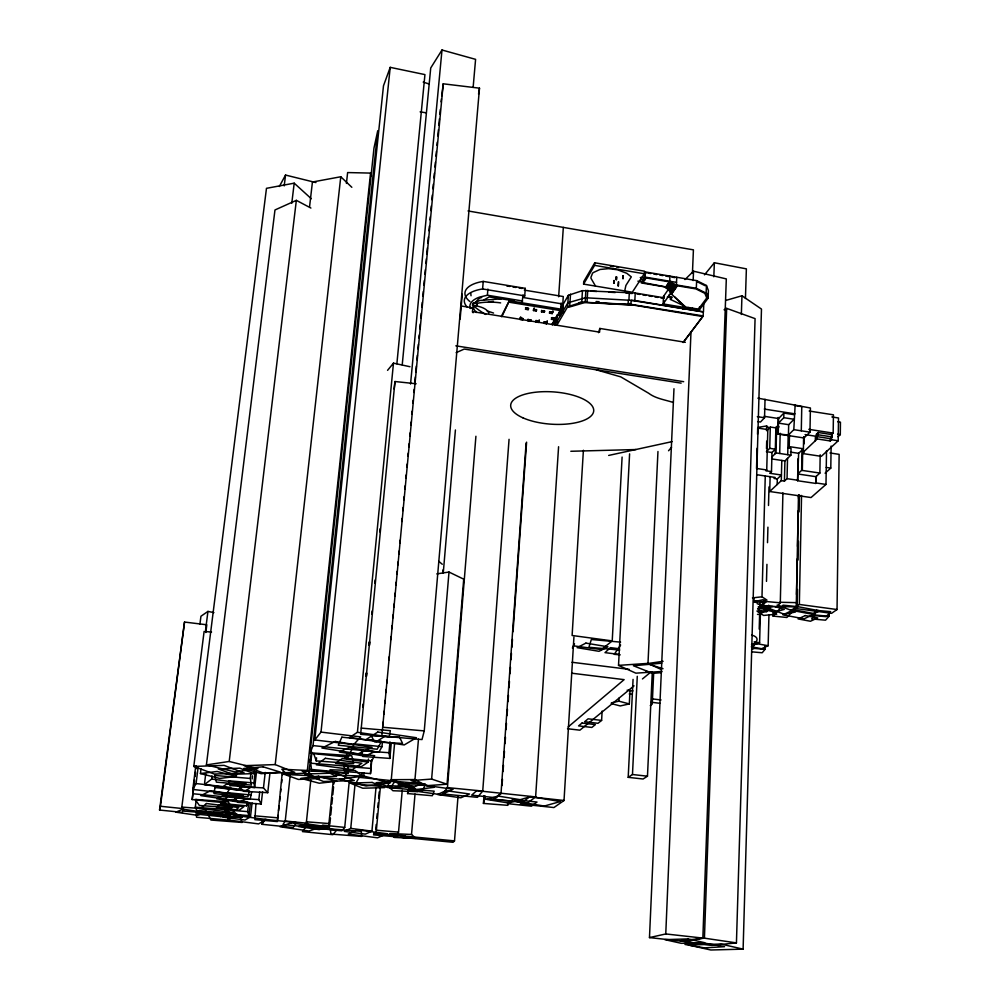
<?xml version="1.0" encoding="UTF-8"?>
<svg xmlns="http://www.w3.org/2000/svg" width="1000" height="1000" viewBox="0 0 1000 1000"><rect width="100%" height="100%" fill="white"/><g stroke="black" fill="none" stroke-linecap="round" stroke-linejoin="round"><path stroke-width="1.5" d="M473.35 302.85L472.488 305.025C478.663 306.413 486.138 307.475 488.875 313.012M832.175 434L832.138 436.938L830.288 438.663L816.375 436.525L816.413 434.237L818.238 432.5L831.6 434.562L833.162 433.1L833.438 414.825L809.15 411.025M803.65 436.712L803.337 452.137L804.013 452.238L802.65 453.537L821.312 456.35L838.2 440.788L838.512 417.987L831.875 416.95M837.038 609.525L799.338 604.45L794.112 608.288L831.562 613.325L837.038 609.525L839.137 454.363L829.975 452.962M838.012 436.737L840.288 434.637L840.45 422.175L837.75 421.763M770.125 476.5L769.725 491.512L811.05 497.55L825.987 484.425L826.525 450.85M803.337 452.137L817.212 438.95L830.25 440.95L830.288 438.663M825.088 473.212L830.788 468.113L831.125 446.05M830.25 440.95L831.525 439.762L831.625 433.075M829.038 616.287L815.037 615.013L811.65 618.925L825.55 620.188L829.038 616.287L829.087 613.188M815.325 440.75L815.413 436.188L805.075 434.6M798.05 458.762L797.588 480.737L815.763 483.425L815.888 476.675L819.875 473.088L820.188 454.787M815.763 483.425L816.375 476.225M817.212 438.95L817.25 436.662M816.375 436.525L818.188 434.787L818.238 432.5M778.162 417.425L777.75 433.95L803.962 437.962L809.963 432.15L810.413 408L757.887 398.162M797.588 480.737L798.637 453.325L803.413 448.762L789.225 446.613L787.875 447.925L791.038 448.413L790.888 455.163L784.912 460.9L784.438 481.1L781.3 480.637L769.725 491.512M775.913 606.438L796.25 606.912L798.487 494.938M796.5 594.5L797.25 558.825M797.513 546.425L798.25 510.75M798.512 498.338L798.575 495.238M773.15 612.975L773.075 616.087L786.9 617.475L797.138 606.587L797.5 589.513M798.1 560.025L798.487 541.4M799.1 511.9L799.463 494.825M801.287 430.812L801.775 406.65L794.45 405.387M815.888 476.675L797.725 473.975L801.637 470.337L802.05 450.062M799.338 604.45L801.55 495.462M802.312 470.45L802.738 449.325M804.175 443.812L804.325 436.812M787.725 454.688L788.188 434.475M777.75 433.95L788.438 435.012L788.675 424.688L794.05 419.275L783.787 417.688L778.5 423.125L788.675 424.688M788.8 447.025L789.075 435.062M789.225 446.613L789.5 434.875M788.438 435.012L793.812 429.663L795.163 404.65M779.688 453.462L780.175 433.25M781.3 480.637L781.787 460.438M783.787 417.688L783.9 413.075L794.15 414.675M762.95 602.487L762.862 605.6L777.087 606.9L780.3 602.812L782.913 492.9M784.438 481.1L787.05 478.663L787.525 458.387M766.488 581.375L766.938 564.338M767.513 542.663L767.925 527.175M768.5 505.487L768.988 486.912M752.05 651.862L762.188 652.763L765.025 649.338L765.1 646.237M777.163 484.525L777.3 478.925L781.425 475.012L769.762 473.288L771.488 471.613L771.988 452.5L775.325 449.175L769.737 448.338L766.425 451.662L771.988 452.5M751.287 646.85L761.6 648.713L768.15 645.725L768.95 614.712M775.212 453.688L775.888 427.337L776.663 426.538L779.112 426.912M771.862 456.987L776 452.912L776.663 426.538M778.238 433.45L778.612 418.537L783.9 413.075M757.638 421.587L760.487 422.025L764.538 417.762L765.037 399.288M759.212 629.125L759.638 613.638M768.15 645.725L756.312 643.575L751.95 645.6L759.6 642.775L760.413 613.25M766.963 600.087L761.988 596.812L765.275 475.675M766.5 430.637L766.625 425.975L758.025 427.375M766.5 448.638L766.712 441.062M771.488 471.613L765.9 470.788L766.737 469.975L767.812 429.6L757.7 428.05L757.525 434.263M769.737 448.338L770.3 427.038L775.875 427.887M370.65 768.438L344.263 766.287L344.462 771.488L370.5 773.6L371.388 760.675M757.113 448.25L756.538 468.462L766.737 469.975M743.112 949.137L720.9 944.05L688.413 945L710.825 950L743.112 949.137L761.475 309.075L741.963 295.775L725.9 300.4M736.438 942.887L704.425 938.175L680.2 940.775L711.912 945.387L736.438 942.887L755.075 318.625L726.663 308.363L724.075 309.788M741.35 314.475L741.963 295.775M745.438 298.475L746.375 268.863L714.35 262.75L704.5 274.85M673.975 388.738L649.475 937.588L685.962 941.612L702.862 938.088L726.312 278.913L693.538 271.2L684.987 279.562M704.425 938.175L726.663 308.363M713.825 276.788L714.35 262.75M703.162 315.9L703.312 311.887L631.163 300.338L630.95 304.375L703.162 315.9L683.138 342.537L702.812 316.55L628.1 304.212L628.312 300.175M703.75 304.4L703.45 311.913L634.837 300.55L585.4 297.762L567.875 302.787L555 324.9L555.5 317.562M668.312 289.462L663.512 296.4L663.15 303.938L699.338 309.938L708.112 298.175L706.137 293.137L706.438 285.5L696.637 280.625L645.375 271.95L644.388 278.188M669.038 295L671.3 293.8L684.7 306.863L698.438 309.15L706.775 297.962L706.95 293.387M708.112 298.175L708.413 290.575L706.438 285.5M706.137 293.137L696.312 288.3L696.637 280.625M699.338 309.938L699.463 306.938M692.45 272.875L693.413 249.85L468.025 210.95M649.475 937.588L665.763 933.95L690.987 332.025M693.15 280.562L693.538 271.2M683.162 306.163L683.025 309.175L684.725 306.212L674.663 296.9M669.712 281.238L669.95 276.112M671.688 293.863L668.812 290.075L673.325 283.55L671.975 283.325L667.8 289.363L668.812 290.075M633.062 679.388L628.2 777.337L643.088 779L647.475 776.2L652.3 671.888M670.625 282.712L669.287 282.1L665.788 287.175L666.8 288.275L670.625 282.712L671.975 283.325M684.725 306.212L670.462 299.438L670.575 296.925M653.675 673.025L652.237 704.1L650.275 705.6M668.8 290.462L673.325 283.55M673.312 283.938L677.337 285.775L671.275 294.462M676.75 277.262L676.4 284.95L696.312 288.3M664.075 304.1L664.225 301.075M661.125 669.438L647.987 663.388L657.962 451.5M665.788 287.175L669.287 281.837L646.075 277.938L642.638 283.163M667.8 289.363L671.988 282.938M628.2 777.337L632.475 774.513L637.275 676.312M644.325 273.762L644.463 271.188L594.763 262.775L583.75 281.562L583.587 284.113L632.312 292.225L644.325 273.762L594.612 265.375L583.587 284.113M663.15 303.938L670.362 293.612L670.475 291.075L664.375 286.812L641.275 282.938L645.113 277.087L645.375 271.95M611.325 703.6L620.225 705.938L629.325 703.925L629.95 691.462M634.837 300.55L635.237 293L582.463 290.65L568.375 295.3L562.962 304.662L562.463 312.087M662 671.45L635.862 673.162L618.525 665.375L629.6 453.85M611.35 702.875L618.913 701.175L619.075 698.075M628.913 300.212L629.312 292.663M630.288 304.962L629.725 303.438L630.35 303.7M573.488 645.825L601.475 649.575L612.225 640.9L622.1 457.05M617.987 285.912L618.312 281.9M618.4 285.988L618.725 281.962M623.275 275.887L623.013 278.65L622.863 275.825M623.013 278.65L623.162 276.075M601.613 720.4L588.125 718.825L584.612 721.737L598 723.3L601.613 720.4L602.125 711.05M613.7 283.238L613.962 280.487M614.113 283.3L614.375 280.562M616.663 276.875L616.4 279.637L616.138 276.988M615.988 279.562L616.25 276.812M616.4 279.637L616.55 277.062M598.55 332.663L599.825 328.438L685.362 342.287M599.825 328.438L599.6 332.137L472.475 311.613L472.788 307.875L460.7 305.912M583.4 450.275L572.112 635.487L612.225 640.9M594.612 265.375L594.763 262.775M564.025 800.487L529.7 796.775L520.288 803.95L553.925 807.55L564.025 800.487L573.925 637.125M557.013 324.925L567.612 306.8L581.737 302.213L582.463 290.65M568.375 295.3L567.612 306.8L568.85 307.2L585.163 302.438L585.875 290.212M587.038 301.887L587.762 290.325M562.55 312.438L563.062 304.662M526.112 443.1L501.037 793.162L493.7 799.212L527.7 802.862L535.625 796.912L558.587 446.737M569.763 305.65L570.513 294.137M552.388 324.938L555.375 318.463L551.4 317.825M555.325 324.35L555.825 317.013M555.275 319.95L551.3 319.312L552.263 317.625L556.25 318.275L560.05 310.4M557.1 314.8L556.6 322.15L557.913 322.35M558.65 296.775L563.325 227.4M556.25 318.275L560.688 310.625L561.188 303.012M562 312.913L562.312 308.288L560.988 308.075L560.5 315.475L559.175 315.25L561.138 311.875L563.787 312.3M560.625 307.725L562.775 304.012L563.275 296.537L524.35 290.125L525.275 288.35L483.225 281.413A33.275 14.775 4.9 0 0 469.925 301.562M546.438 323.7L547.175 321.1L546.438 323.7L543.8 323.275L543.9 321.788L546.538 322.212M549.525 313.163L549.637 311.675L552.3 312.113L552.95 310.963L552.2 313.6L549.525 313.163L550.175 312.025L552.85 312.462M552.2 313.6L552.3 312.113M533.575 309.062L533.475 310.55L536.15 310.988L536.263 309.5M535.862 321.987L535.975 320.513L538.612 320.938L538.513 322.413L535.862 321.987L536.487 320.875L539.138 321.3L539.237 319.825M541.512 311.863L542.137 310.725L544.825 311.163L544.188 312.3L541.512 311.863L541.613 310.363M544.188 312.3L544.288 310.8M500.625 302.9C494.012 301.863 484.025 301.712 476.475 303.488L477.362 303.962L476.538 305.675M528.1 309.688L528.725 308.538L526.038 308.1L525.425 309.25L528.1 309.688L528.212 308.188L525.525 307.75M527.925 320.712L528.538 319.587L531.188 320.025L530.575 321.138L527.925 320.712L528.038 319.225M530.575 321.138L530.675 319.65M533.475 310.55L534.2 307.913M502.025 785.562L502.475 779.35M503.025 771.575L503.475 765.362M504.025 757.588L504.475 751.375M505.037 743.612L505.475 737.387M506.037 729.625L506.475 723.413M507.038 715.638L507.475 709.425M508.038 701.65L508.475 695.438M509.038 687.663L509.475 681.45M510.037 673.688L510.475 667.463M511.037 659.7L511.475 653.487M511.925 647.262L512.475 639.5M513.038 631.725L526.6 442.15M475.913 436.262L447.438 787.6L442.75 793.962L477.438 797.337L482.725 791.075L509.062 439.312M483.438 803.425L484.75 798.925L509.45 800.863L507.825 805.337L483.438 803.425L484.012 795.638M519.963 319.425L520.075 317.938L522.725 318.375L522.625 319.85L519.963 319.425L520.675 316.825M484.75 798.925L484.975 795.812M521.675 304.262L523.162 294.862M562.775 304.012L523.8 297.625L524.725 295.875L525.275 288.35M501.838 316.688L509.35 300.725L560.788 309.125M454.5 840.888L402.075 835.837L400.913 837.262L453.1 842.288L454.5 840.888L458.062 795.837M447.062 784.212L431.625 779.075L411.138 780.6L426.688 785.688L447.062 784.212L463.713 579.163L449 572.05L436.775 573.888M470.037 307.9A31.4 13.738 4.8 0 1 479.525 297.113L487.388 295.225L487.887 289.075M477.4 303.525L473.312 303.3L479.9 300.45L501.112 298.863M467.013 306.85A33.325 14.663 4.9 0 1 482.6 288.962L483.225 281.413M431.625 779.075L449 572.05M411.525 834.45L389.938 833.55L394.425 837.45L415.788 838.337L411.525 834.45L415.025 794.05M443.225 83.812L381.838 736.05L422.013 739.562L424.25 730.9L479.487 88.175L443.225 83.812L441.788 95.812M460.125 319.137L462.262 294.237M442.762 572.975L443.025 569.875M443.275 572.825L455.412 429.975M407.587 793.562L409.162 788.975L434.2 791.175L432.3 795.725L407.587 793.562L407.85 790.462M473.137 87.35L475.588 59.35L441.987 50L430.725 67.987L402.225 364.862M394.513 744.125L391.275 779.688L401.287 784.987L424.738 784.887L414.963 779.562L418.475 739.188M380.4 786.8L376.375 830.225L375.337 833.825L397.25 835.688L398.525 832.113L402.25 790.275M389.875 758.413L388.963 752.712L361.475 750.738L362.775 756.462L389.875 758.413L391.3 742.925M382.85 725.163L383.15 722.05M383.875 714.287L384.162 711.175M384.888 703.4L385.175 700.288M385.9 692.513L386.188 689.412M386.775 683.188L387.062 680.075M388.95 659.875L389.237 656.762M390.838 639.663L391.125 636.55M391.85 628.775L392.137 625.675M392.863 617.9L393.15 614.788M393.875 607.013L394.175 603.9M394.9 596.138L395.188 593.025M395.913 585.25L396.2 582.137M396.925 574.362L397.212 571.263M397.8 565.037L398.088 561.925M398.812 554.163L399.1 551.05M399.825 543.275L400.112 540.163M401.863 521.512L402.15 518.4M402.875 510.625L403.162 507.525M403.888 499.75L404.175 496.637M404.913 488.862L405.2 485.75M405.925 477.987L406.213 474.875M406.938 467.1L407.225 463.988M407.95 456.213L408.237 453.113M408.825 446.887L409.113 443.775M409.837 436.012L410.125 432.9M410.85 425.125L411.15 422.013M411.875 414.237L412.163 411.138M412.887 403.363L413.175 400.25M413.9 392.475L414.188 389.375M414.913 381.6L415.35 376.938M415.788 372.262L416.362 366.05M416.95 359.837L417.388 355.163M417.962 348.95L418.4 344.288M418.975 338.062L419.275 334.963M419.85 328.738L420.288 324.075M420.863 317.863L421.3 313.188M421.875 306.975L422.312 302.312M422.9 296.087L423.338 291.425M423.913 285.212L424.35 280.55M424.925 274.325L425.363 269.662M425.938 263.45L426.375 258.788M426.812 254.112L427.4 247.9M427.825 243.238L428.413 237.013M428.988 230.8L429.425 226.137M430 219.913L430.3 216.812M430.875 210.588L431.312 205.925M431.887 199.713L432.325 195.037M432.912 188.825L433.338 184.163M433.925 177.938L434.363 173.275M434.938 167.062L435.375 162.4M435.95 156.175L436.388 151.512M436.975 145.3L437.262 142.188M437.837 135.963L438.425 129.75M438.85 125.087L439.438 118.863M439.875 114.2L440.312 109.537M381.987 746.7L354.212 743.825L351.5 749.375L378.888 752.2L381.987 746.7L382.413 742.05M375.775 829.163L376.213 824.5M376.788 818.288L377.212 813.625M377.8 807.412L378.225 802.75M378.663 798.088L379.237 791.875M388.963 752.712L389.963 741.85M370.5 773.6L371.825 759.613M410.55 384.038L441.987 50M371.925 831.162L350.75 828.4L344.338 831.413L365.312 834.137L371.925 831.162L375.988 787.7M361.925 775.987L355.188 770.525L329.988 769.812L337.038 775.263L361.925 775.987L362.225 772.887M363.738 776.05L390.275 782.887L366.087 785.975L339.562 779.262L363.738 776.05L364.038 772.938M368.2 762.113L342.25 758.587L335.588 763.238L361.25 766.7L368.2 762.113L368.5 759M192.763 793.725L226.6 797.038L225.475 802.788L192.188 799.562L193.538 787.537M344.725 827.4L322.587 825.125L319.925 828.587L341.825 830.825L344.725 827.4L349.288 780.95M357.413 732.3L384.888 736.312L376.625 741.475L349.475 737.537L357.413 732.3L393.475 363.15L409.988 366.725M350.75 828.4L354.963 784.963M362.725 707.262L363.038 704.15M365.75 676.213L366.05 673.112M368.762 645.175L369.062 642.075M371.775 614.138L372.088 611.025M374.8 583.088L375.1 579.987M379.775 531.875L380.075 528.763M361.325 728.1L390.337 730.65L389.237 736.812L360.637 734.312L394.963 381.525L416.112 383.75M366.562 676.275L366.863 673.162M369.575 645.175L369.875 642.075M396.875 363.775L424.938 74.6L390.213 67.35L383.488 85.8L314.775 739.95L353.688 744.625L360.675 736.9L321.012 732.1L314.775 739.95M310.812 780.062L306.438 821.812L307.262 825.625L329.513 827.35L328.925 823.55L333.15 781.812M329.825 824.237L330.45 818.037M330.763 814.938L331.538 807.175M331.85 804.075L332.488 797.862M332.8 794.762L333.575 787.013M333.888 783.9L334.2 780.8M316.238 760.925L313.525 753.05L351.737 755.788L353.725 763.612L316.238 760.925L316.562 757.812M321.012 732.1L390.213 67.35M394.175 389.075L394.963 381.525M307.362 770.462L281.825 769.2L286.938 774.538L312.137 775.788L307.362 770.462L370.55 173.088L347.625 172.562L346.425 183.412M310.05 753.263L373.975 148.125L377.75 130.7L313.025 745.6L310.05 753.263L348.113 757.163L351.812 749.6L313.025 745.6M309.75 762.262L310.075 759.163M309.75 769.3L346.388 772.738L344.25 779.575L308.275 776.213L311.55 752.212M310.738 763.213L348.013 766.25L348.225 773.525L311.637 770.562L310.738 763.213L311.875 752.337M255.963 803.487L254.887 819.65L277.362 821.575L282.25 772.75M277.538 820.025L278.038 815.387M278.55 810.738L279.062 806.1M279.575 801.45L280.087 796.8M280.6 792.163L280.938 789.062M281.625 782.875L281.962 779.775M282.475 775.125L282.812 772.038M285.238 821L307.587 823.288L305.075 826.775L282.975 824.525L285.238 821L290.113 776.15M275.212 764.587L244.2 765.675L264.113 773.363L294.775 772.362L275.212 764.587L340.775 176.762L312.438 182.013L309.55 206.788M261.188 804.025L258.837 799.65L235.062 797.962L237.712 802.35L261.188 804.025L262.587 791.663M270 772.575L267.75 792.688L263.475 787.913L265.225 772.438M262.113 824.325L264.975 819.362L296.512 822.6L293.163 827.5L262.113 824.325L262.462 821.225M248.938 815.6L247.65 811.612L224.625 809.788L226.188 813.8L248.938 815.6L250.362 803.225M251.287 795.025L227.087 792.65L226.275 796.862L250.188 799.2L251.65 791.925M253.975 773.6L239.825 768.175L218.275 768.913L232.613 774.3L253.975 773.6L254.338 770.487M253.938 782.95L228.912 780.825L229.988 785.5L254.7 787.588L253.938 782.95L255.175 772.1M250.487 816.85L228.375 813.962L223.15 817.188L245.037 820.025L250.487 816.85L252.087 802.875M254.875 786.038L256.475 772.113M258.837 799.65L259.725 791.9M246.513 805.825L247.55 801.812L223.825 799.5L223.062 803.55L246.513 805.825L246.863 802.725M250.287 778.45L214.6 775.425L216.388 782.15L251.425 785.113L250.287 778.45L250.825 773.8M247.65 811.612L248.725 802.325M252.138 778.913L252.5 775.812M201 768.9L200.425 773.538L219.662 778.438L236.325 776.425L236.688 773.325M296.35 200.35L274.975 209.963L206.412 764.912L229.213 761.462L296.35 200.35L310.9 208.05M441.062 101.825L441.425 98.812M291.775 203.3L294.2 183.175L266.475 188.325L193.787 766.438L214.312 774.038L244.262 773.05L224.062 765.375L193.787 766.438M204.587 783.125L205.725 773.838M211.65 779.062L246.075 783.662L238.3 789.163L204.387 784.675L211.65 779.062L212.025 775.962M284.212 185.9L285.538 175.062L315.95 182.575M193.925 784.45L194.5 779.812M194.887 776.712L195.475 772.075M195.863 768.975L196.25 765.888M192.188 799.562L193.55 788.725M194.125 784.087L194.513 780.987M195.1 776.35L195.487 773.25M196.075 783.562L230.7 787.463L226.863 793.263L192.8 789.45L196.075 783.562L198.012 768.062M195.3 807.2L227.812 809.775L229.95 815.413L197.963 812.875L195.3 807.2L196.275 799.463M181.825 807.075L204.85 808.863L206.875 812.9L184.112 811.137L181.825 807.075L204.112 631.438L211.55 632.062M205.588 629.95L207.938 611.413L213.912 612.6M205.825 632.513L206.812 624.788L184.525 622.05L159.55 810.037L182.375 812.375L183.538 808.65L160.45 806.275L159.55 810.037M192.8 789.45L195.712 766.237M199.95 623.962L200.938 616.25L207.938 611.413M160.45 806.275L184.525 622.05M478.562 94.15L479.487 88.175M624.7 290.95L625.9 285.438L631.312 276.875L626.8 273.3L617.375 269.75L608.488 268.65L599.987 269.475L593.088 272.663A27.55 12.6 2.9 0 0 592.4 273.55L591.013 277.15A26.488 12.1 2.9 0 0 591 278.3L595.5 286.087M572.388 648.012L574.525 643.787M501.275 316.512L509.35 300.725M522.625 319.85L523.225 318.738L520.562 318.3M279.325 186.488L285.538 175.062M536.15 310.988L536.775 309.85L534.1 309.413M538.513 322.413L539.138 321.3M543.8 323.275L544.425 322.163L547.062 322.587M552.487 323.462L555.375 318.463M643.3 277.45L642.25 276.737M666.812 287.887L670.638 282.325M620.625 645.025L614.237 654.325L620.225 654.85M669.8 291.55L674.675 284.175M670.788 292.638L676.012 284.788M671.712 293.488L677.362 285.4M670.462 299.438L672.1 297.1L667.913 296.488M687.362 309.337L688.675 307.525M691.338 309.975L692.663 308.188M762.862 605.6L765.962 601.5L780.3 602.812M387.562 370.35L393.475 363.15M668.55 450.763L671.538 447.275M756.912 602.15L757.638 601.312L754.125 600.962L753.9 597.913L752.45 597.875L761.988 596.812M768.763 605.212L765.225 609.2L758.238 608.5M773.075 616.087L783.037 605.163L797.138 606.587M766.988 430.45L770.3 427.038M568.088 727L624.113 679.638L571.562 673.188M501.475 793.325L496.075 797.775L471.662 795.138L476.763 790.662L535.625 796.912M634.025 685.85L579.9 730.175L567.513 728.737M642.45 678.95L650.888 672.038L646.25 671.462M751.488 644.7C757.887 642.275 759.85 637.175 751.612 635.062M483.475 300.188L489.212 296.938L506.987 299.713A1.562 0.688 4.7 0 0 508.038 299.738L514.362 300.35M474.787 302.9C477.25 301.137 477.975 298.1 481.688 297.45M751.6 649.562L755.688 647.675M456.125 352.675L464.263 349.062L681.137 383.137M578.962 302.775L582.737 301.663M672.1 441.625L608.663 455.438M470.213 308.45L472.788 307.875M753.988 601.712L763.037 599.725L765.45 600.625M488.338 302.1L493.425 301.325M663.112 661.312L647 663.637L663.025 668.713M200.425 773.538L217.087 771.475L236.325 776.425M751.812 646.038L754 645.763L752.85 645.175M754.975 602.362L765.312 601.225M581.737 302.213L630.95 304.375M661.712 663.2L633.413 665.763L652.613 673.388L661.488 672.613M618.525 665.375L647.987 663.388M570.825 451.275L636.038 449.538M759.45 610.175L761.737 614.312L757.5 614.388M391.275 779.688L414.963 779.562M766.087 601.962L759.625 601.812L759.9 606.075L773.225 606.388L763.812 608.938L774.15 612.125L784.25 609.412L774.6 606.413M779.688 602.263L796.237 602.638M590.513 291.137L596.7 291.488M609.062 292.188L615.237 292.538M626.05 293.137L632.238 293.488M596.05 301.537L599.138 301.712M603.675 303.238L629.663 304.7M585.163 302.438L634.712 305.238M263.475 787.913L239.175 786.538L243.75 791.325L267.75 792.688M306.438 821.812L328.925 823.55M610.212 266.125L613.85 266.45M254.55 815.825L277.288 817.775M376.375 830.225L398.525 832.113M383.237 727.288L424.25 730.9M756.888 611.062L766.562 611.938L769.65 607.95L758.325 606.925M751.9 648.175L765.025 649.338M620.6 642.138L591.35 639.513L588.9 647.275L619.725 650.025M447.438 787.6L482.725 791.075M759.25 604.25L762.775 604.612M632.475 774.513L647.475 776.2M665.763 933.95L702.862 938.088M629.225 693.975L632.15 694.338M652.212 698.888L661.038 699.95M651.225 702.25L659.987 703.3M627.125 690.188L633.013 690.9M572 662.275L629.237 669.362M618.162 648.612L610.413 647.638L605.013 652.638L618.987 654.388M757.05 603.638L784.388 614.338L795.537 611.987L777.175 605.05M787.05 478.663L798.062 480.288M816.263 482.987L825.987 484.425M757.087 474.762L775.125 477.438L774.062 478.45L777.3 478.925M771.6 458.9L784.912 460.9M826.237 467.425L830.788 468.113M801.637 470.337L819.887 473.062M790.413 452.088L798.637 453.325M776 452.912L790.888 455.163M487.163 310.938L493.562 313.062M831.525 439.762L838.2 440.788M803.562 440.9L804.237 441.012M764.125 416.3L778.612 418.537M757.35 416.65L764.538 417.762M808.8 429.338L833.162 433.1M837.575 434.212L840.288 434.637M793.812 429.663L809.963 432.15M816.413 434.237L817.3 434.375M818.188 434.787L832.138 436.938M764.262 409.062L794.963 413.85M455.825 345.838L683.675 381.688M420.125 111.85L426.225 112.837M552.2 323.787L555.25 324.275M487.388 295.225L522.712 301.012M509.237 302.225L560.688 310.625M514.938 801.25L544.338 806.05L560.375 801.538L530.625 796.612L508.8 803.05L486.838 799.475L498.088 796.05L520.212 799.688M506.763 285.938L509.837 286.45M512.9 286.95L515.962 287.462M519.025 287.962L522.087 288.463M482.6 288.962L524.725 295.875M663.512 296.4L664.438 296.55M667.312 297.038L671.637 297.762M635.237 293L664.05 297.8M636.825 293.913L639.825 294.413M642.825 294.913L645.837 295.413M648.838 295.912L651.838 296.413M654.837 296.913L657.837 297.413M660.837 297.913L663.838 298.412M645.113 277.087L676.525 282.375M640.288 277.5L645.763 278.412M640.45 279.562L644.55 280.25M677.337 285.775L695.888 288.9L704.812 293.337L706.775 297.962M637.9 281.163L643.35 282.087M643.037 282.562L665.8 286.925M647.837 273.062L650.837 273.562M653.838 274.075L656.838 274.575M659.837 275.087L662.837 275.587M665.837 276.1L668.838 276.6M671.825 277.113L674.825 277.625M644.65 273.062L646.025 273.288M754.188 641.8L759.6 642.775M758.4 607.075L769.15 609.1L762.163 612.537L758.037 611.763L761.338 611.425L757.625 608.95M616.587 266.938L618.513 267.425M206.412 764.912L235.087 771.912L257.95 768.6L229.213 761.462M618.913 701.175L629.325 703.925M596.337 369.825L620.763 376.875L648.625 393.225C655.713 398.612 664.887 399.738 673.162 402.438M423.2 82.1L429.012 83.963M567.875 302.787L569.113 303.2M485.712 314.438C480.788 311.725 476.675 308.538 472.488 305.025C474.087 307.688 473.212 310.2 476.413 311.825A7.612 3.3 5.3 0 1 476.325 312.225L476.3 312.512M697.475 281.875L705.113 285.7M766.625 425.975L769.625 428.488M438.837 561.362L442.275 564.263M472.45 312.075L473.188 312.738M294.2 183.175L311.325 198.738M340.775 176.762L351.838 187.3M370.55 173.088L371.438 176.025M471.062 295.75A31.325 13.9 4.8 0 1 470.913 293.625M214.95 787.537L213.988 793.6L247.913 796.925L249.45 790.938L214.95 787.537M374.025 833.188L373.537 834.887L404.275 837.5L404.913 835.825L374.025 833.188M389.412 780.812L387.512 787.5L422.8 790.612L425.337 783.988L389.412 780.812M199.15 810.562L197.825 814.25L220.438 816.575L222.025 812.913L199.15 810.562M341.875 737.188L338.263 745.2L377.163 749.225L381.538 741.312L341.875 737.188M347.512 752.862L344.95 758.175L371.737 760.913L374.663 755.65L347.512 752.862M359.2 777.35L355.487 783.9L390.763 787.45L395.112 780.987L359.2 777.35M305.863 826.8L302.413 831.587L332.9 834.688L336.8 829.963L305.863 826.8M816.55 610.363L812.2 615.4L826.188 616.675L830.662 611.65L816.55 610.363M206.475 803.512L200.512 808.462L232.362 812.412L238.787 807.55L206.475 803.512M582.025 723.037L578.587 725.888L591.85 727.438L595.375 724.6L582.025 723.037M220.875 803.85L216.45 807.387L239.175 810.212L243.837 806.725L220.875 803.85M512.812 799.463L507.5 803.637L531.413 806.188L537 802.062L512.812 799.463M226.737 783.962L221.438 787.862L245.35 791.025L250.9 787.175L226.737 783.962M325.363 758.3L316.363 764.812L352.3 769.625L361.887 763.238L325.363 758.3M377.8 732.062L366.262 739.438L404.225 744.938L416.413 737.725L377.8 732.062M235.475 815.475L228.062 819.95L258.587 823.9L266.4 819.513L235.475 815.475M585.913 643.112L577.125 647.663L598.987 651.312L607.962 646.812L585.913 643.112M210.487 790.738L200.912 795.638L233.125 800.3L243.137 795.525L210.487 790.738M223.637 795.413L216.737 798.825L239.438 802.113L246.562 798.763L223.637 795.413M335.275 741.462L321.938 748.025L358.2 753.825L372.088 747.425L335.275 741.462M419.438 784.5L407.987 790.062L441.188 794.712L453.125 789.25L419.438 784.5M798.05 606.7L790.812 610.175L812.438 614.288L819.8 610.85L798.05 606.7M793.675 609.712L782.95 614.85L804.05 618.837L814.938 613.75L793.675 609.712M348.975 747.5L339.4 752.05L364.925 756.125L374.775 751.663L348.975 747.5M805.3 615.562L798.112 618.925L810.45 621.25L817.7 617.9L805.3 615.562M357.337 829.837L348.275 834.025L377.55 837.812L386.987 833.713L357.337 829.837M445.938 790.662L437.55 794.525L460.863 797.775L469.5 793.988L445.938 790.662M182.887 809.175L175.888 812.163L197.488 815.337L204.675 812.412L182.887 809.175M291.163 822.837L280.012 826.737L308.925 831.012L320.412 827.188L291.163 822.837M306.737 823.775L298.625 826.562L319.2 829.613L327.475 826.875L306.737 823.775M415.763 782.575L398.2 784.788L416.475 789.5L434.025 787.35L415.763 782.575M318.488 776.312L300.887 778.35L319.237 783.225L336.825 781.25L318.488 776.312M771 610.225L757.825 611.525L763.587 615.45L776.712 614.175L771 610.225M263.075 766.825L243.8 768.438L261.175 773.675L280.375 772.113L263.075 766.825M396.05 781.213L376.062 782.7L391.788 787.712L411.675 786.275L396.05 781.213M705.062 943.2L684.963 944.45L704.438 947.875L724.562 946.675L705.062 943.2M305 773.213L283.825 774.175L298.387 779.438L319.413 778.512L305 773.213M335.95 773.012L304.788 774.025L323.488 781.488L354.288 780.562L335.95 773.012M687.987 938.913L664.85 939.65L681.35 943.325L704.388 942.638L687.987 938.913M372.137 782.438L350.163 783.088L362.775 788.225L384.562 787.613L372.137 782.438M325.625 771L302.175 771.175L313.35 776.612L336.575 776.462L325.625 771M235.062 813.125L213.412 812.412L220.863 816.688L242.288 817.4L235.062 813.125M412.525 786.612L387.762 785.675L392.938 790.738L417.388 791.663L412.525 786.612M399.562 737.15L371.163 735.588L374.575 741.9L402.575 743.438L399.562 737.15M228.188 801.762L195.075 799.412L199.4 805.475L231.95 807.775L228.188 801.762M240.012 817.025L208.162 814.562L210.9 820.037L242.237 822.463L240.012 817.025M361.325 831.312L330.213 828.9L330.988 834.062L361.625 836.425L361.325 831.312M228.162 814.788L196.038 811.888L196.55 817.237L228.175 820.075L228.162 814.788M522.95 417.85A41.6 16.175 3.9 0 0 592.362 414.475A41.6 16.175 3.9 0 0 541.375 391.763A41.6 16.175 3.9 0 0 522.95 417.85"/></g></svg>
